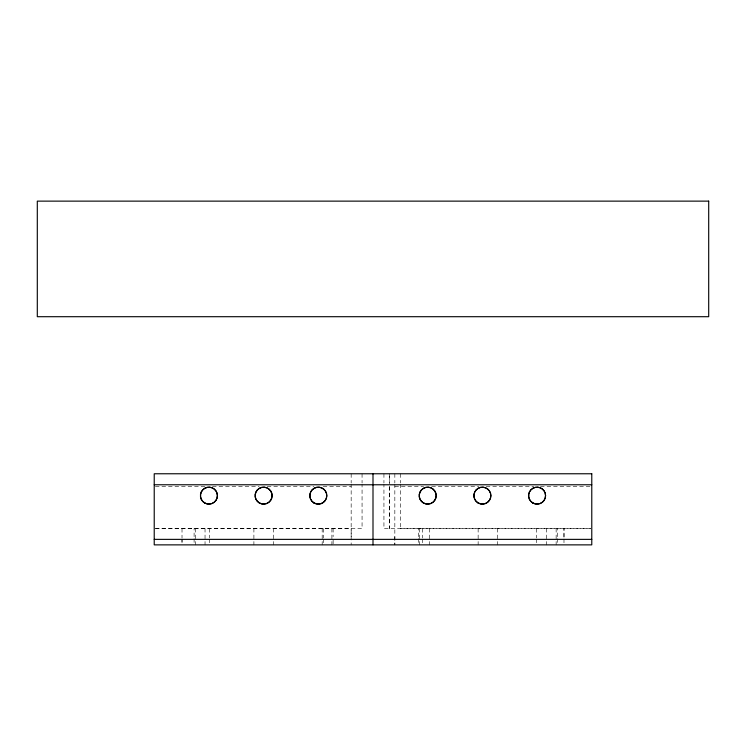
<?xml version="1.0" encoding="UTF-8"?>
<svg xmlns="http://www.w3.org/2000/svg" width="746" height="746" viewBox="0 0 746 746"><rect width="100%" height="100%" fill="white"/><g stroke="black" fill="none" stroke-linecap="round" stroke-linejoin="round"><path stroke-width="0.56" stroke-dasharray="3.73 2.8" d="M194.1 536.663L194.1 528.457M333.126 543.843L333.126 538.715M351.161 536.719L351.161 528.578M394.839 536.719L394.839 544.869L394.839 484.042M418.338 536.663L418.338 528.457M557.365 536.663L557.365 528.457M563.985 536.719L563.985 528.578L563.985 537.885M155.392 486.345L205.504 486.345M212.489 486.345L259.104 486.345M267.264 486.345L313.87 486.345M323.195 486.345L351.161 486.345M389.505 486.345L389.412 528.578M394.839 486.345L423.607 486.345M431.729 486.345L478.736 486.345M486.233 486.345L533.782 486.345M540.496 486.345L590.608 486.345M155.392 528.457L351.161 528.457M400.415 528.457L590.608 528.457M155.392 528.578L362.062 528.578L362.062 484.042M590.608 528.578L383.938 528.578L383.938 484.042M563.985 539.05L563.985 543.703M557.365 538.715L557.365 543.843M556.143 528.457L556.143 544.869M546.426 528.457L546.426 544.869M536.467 528.578L536.467 537.885M536.467 539.05L536.467 543.703M497.563 528.457L497.563 544.869M478.139 528.457L478.139 544.869M429.276 528.457L429.276 544.869M422.357 528.578L422.357 537.885M422.357 539.05L422.357 543.703M419.569 528.457L419.569 544.869M418.338 538.715L418.338 543.843M400.415 473.766L400.415 482.914M400.415 484.042L400.415 528.578M394.839 473.766L394.839 482.914M389.505 473.766L389.505 528.578M389.412 476.051L389.412 482.914M383.938 473.766L383.938 482.904M362.062 473.766L362.062 482.904M351.161 473.766L351.161 482.914M351.161 484.042L351.161 544.869M333.126 528.457L333.126 536.663M331.905 528.457L331.905 544.869M323.643 528.578L323.643 537.885M323.643 539.05L323.643 543.703M322.188 528.457L322.188 544.869M273.325 528.457L273.325 544.869M253.901 528.457L253.901 544.869M209.533 528.578L209.533 537.885M209.533 539.05L209.533 543.703M205.038 528.457L205.038 544.869M195.331 528.457L195.331 544.869M194.1 538.715L194.1 543.843M182.015 528.578L182.015 537.885M182.015 539.05L182.015 543.703L182.015 539.05"/><path stroke-width="1.12" d="M154.226 484.769L591.774 484.769M154.226 539.367L591.774 539.367M373 473.766L373 544.869M708.7 201.131L37.3 201.131L37.3 316.705L708.7 316.705L708.7 201.131M591.774 473.766L154.226 473.766L154.226 544.869L591.774 544.869L591.774 473.766M423.448 502.953A8.486 8.439 0 0 0 436.177 495.642A8.476 8.476 0 0 0 423.458 488.304A8.486 8.439 0 0 0 423.448 502.953A8.476 8.476 0 0 0 436.168 495.642A8.486 8.439 0 0 0 423.448 488.341A8.476 8.476 0 0 0 423.458 502.981M478.139 502.953A8.486 8.439 0 0 0 490.868 495.642A8.476 8.476 0 0 0 478.149 488.304A8.486 8.439 0 0 0 478.139 502.953A8.476 8.476 0 0 0 490.859 495.642A8.486 8.439 0 0 0 478.139 488.341A8.476 8.476 0 0 0 478.149 502.981M532.831 502.953A8.486 8.439 0 0 0 545.568 495.642A8.476 8.476 0 0 0 532.84 488.304A8.486 8.439 0 0 0 532.831 502.953A8.476 8.476 0 0 0 545.559 495.642A8.486 8.439 0 0 0 532.831 488.341A8.476 8.476 0 0 0 532.84 502.981M313.702 502.729A8.486 8.439 0 0 0 326.785 496.062A8.486 8.439 0 0 0 314.439 488.136A8.486 8.439 0 0 0 313.702 502.729M259.375 502.953A8.486 8.439 0 0 0 272.103 495.642A8.476 8.476 0 0 0 259.375 488.304A8.486 8.439 0 0 0 259.375 502.953A8.476 8.476 0 0 0 272.094 495.642A8.486 8.439 0 0 0 259.375 488.341A8.476 8.476 0 0 0 259.375 502.981M204.684 502.953A8.486 8.439 0 0 0 217.412 495.642A8.476 8.476 0 0 0 204.684 488.304A8.486 8.439 0 0 0 204.684 502.953A8.476 8.476 0 0 0 217.403 495.642A8.486 8.439 0 0 0 204.684 488.341A8.476 8.476 0 0 0 204.684 502.981M314.066 502.981A8.476 8.476 0 0 0 326.785 495.642A8.476 8.476 0 0 0 314.066 488.304A8.476 8.476 0 0 0 314.066 502.981"/></g></svg>
